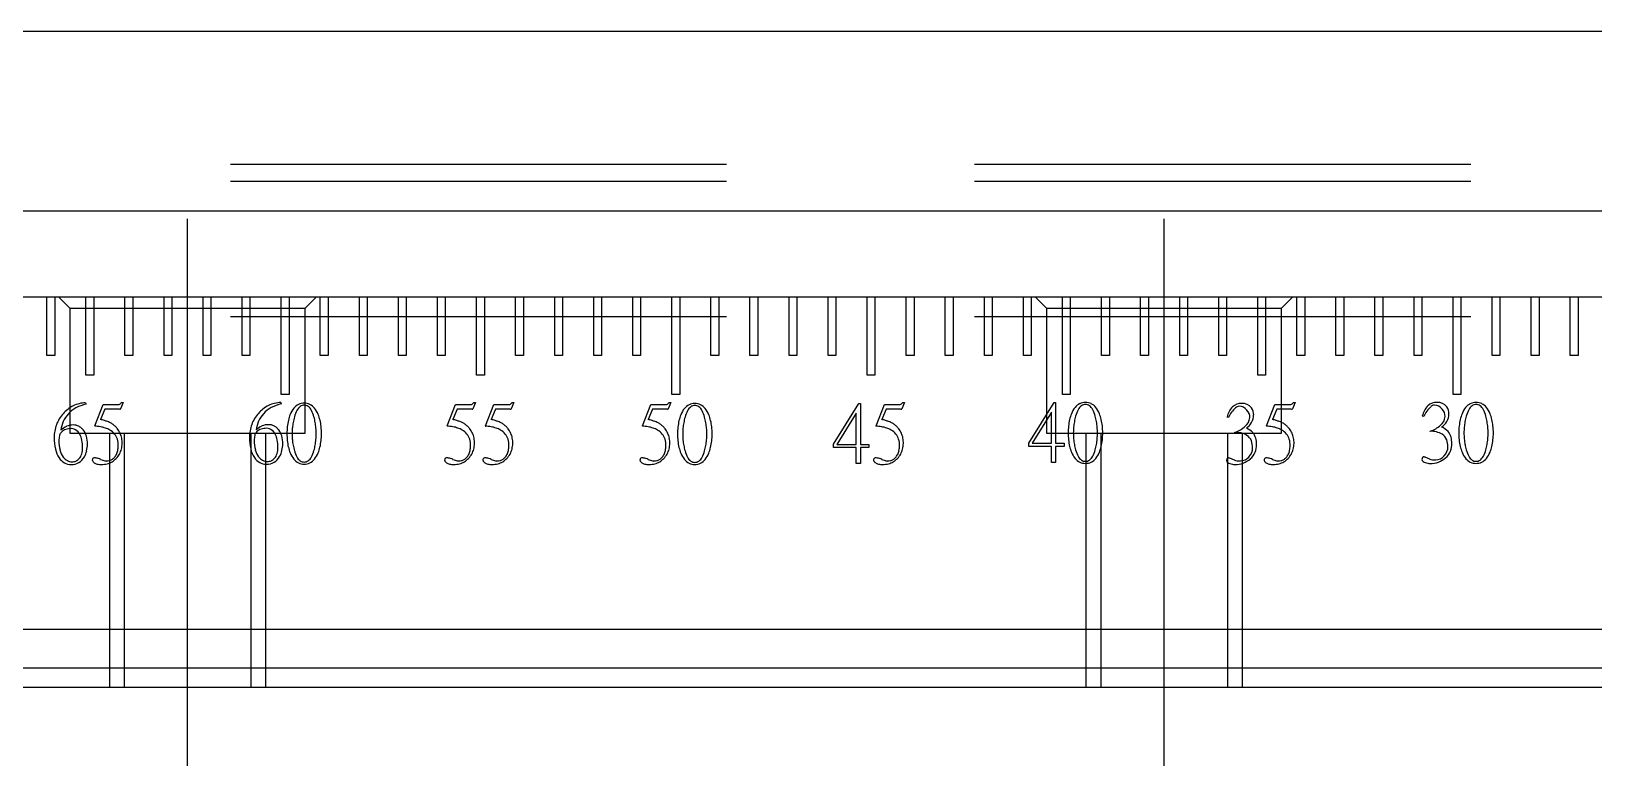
# Model space of a CAD drawing. Extents: x 1 to 398, y 0 to 247.
# Drawn here: x 157.97 to 197.97, y 83.87 to 102.67 of the extents above; entities that cross this region are included whole.
import ezdxf

# ---------------------------------------------------------------- set-up
doc = ezdxf.new("R2010")
doc.units = 0
doc.linetypes.add('CENTER', pattern=[50.8, 31.75, -6.35, 6.35, -6.35])
doc.linetypes.add('DASHED', pattern=[19.05, 12.7, -6.35])
doc.layers.get('0').update_dxf_attribs({"linetype": 'CONTINUOUS'})
doc.layers.add('CENTER', color=1, linetype='CENTER')

msp = doc.modelspace()

# ---------------------------------------------------------------- linework, layer by layer
at = {"color": 7, "linetype": 'CONTINUOUS'}
for p, q in [((131.345, 102.67), (199.465, 102.67)), ((124.465, 98.07), (199.465, 98.07)), ((125.465, 95.87), (207.135, 95.87)), ((158.365, 94.37), (158.365, 95.87)), ((158.565, 95.87), (158.565, 94.37)), ((159.365, 93.87), (159.365, 95.87)), ((159.565, 95.87), (159.565, 93.87)), ((160.365, 94.37), (160.365, 95.87)), ((160.565, 95.87), (160.565, 94.37)), ((161.365, 94.37), (161.365, 95.87)), ((161.565, 95.87), (161.565, 94.37)), ((162.365, 94.37), (162.365, 95.87)), ((162.565, 95.87), (162.565, 94.37)), ((163.365, 94.37), (163.365, 95.87)), ((163.565, 95.87), (163.565, 94.37)), ((164.365, 93.37), (164.365, 95.87)), ((164.565, 95.87), (164.565, 93.37)), ((165.365, 94.37), (165.365, 95.87)), ((165.565, 95.87), (165.565, 94.37)), ((166.365, 94.37), (166.365, 95.87)), ((166.565, 95.87), (166.565, 94.37)), ((167.365, 94.37), (167.365, 95.87)), ((167.565, 95.87), (167.565, 94.37)), ((168.365, 94.37), (168.365, 95.87)), ((168.565, 95.87), (168.565, 94.37)), ((169.365, 93.87), (169.365, 95.87)), ((169.565, 95.87), (169.565, 93.87)), ((170.365, 94.37), (170.365, 95.87)), ((170.565, 95.87), (170.565, 94.37)), ((171.365, 94.37), (171.365, 95.87)), ((171.565, 95.87), (171.565, 94.37)), ((172.365, 94.37), (172.365, 95.87)), ((172.565, 95.87), (172.565, 94.37)), ((173.365, 94.37), (173.365, 95.87)), ((173.565, 95.87), (173.565, 94.37)), ((174.365, 93.37), (174.365, 95.87)), ((174.565, 95.87), (174.565, 93.37)), ((175.365, 94.37), (175.365, 95.87)), ((175.565, 95.87), (175.565, 94.37)), ((176.365, 94.37), (176.365, 95.87)), ((176.565, 95.87), (176.565, 94.37)), ((177.365, 94.37), (177.365, 95.87)), ((177.565, 95.87), (177.565, 94.37)), ((178.365, 94.37), (178.365, 95.87)), ((178.565, 95.87), (178.565, 94.37)), ((179.365, 93.87), (179.365, 95.87)), ((179.565, 95.87), (179.565, 93.87)), ((180.365, 94.37), (180.365, 95.87)), ((180.565, 95.87), (180.565, 94.37)), ((181.365, 94.37), (181.365, 95.87)), ((181.565, 95.87), (181.565, 94.37)), ((182.365, 94.37), (182.365, 95.87)), ((182.565, 95.87), (182.565, 94.37)), ((183.365, 94.37), (183.365, 95.87)), ((183.565, 95.87), (183.565, 94.37)), ((184.365, 93.37), (184.365, 95.87)), ((184.565, 95.87), (184.565, 93.37)), ((185.365, 94.37), (185.365, 95.87)), ((185.565, 95.87), (185.565, 94.37)), ((186.365, 94.37), (186.365, 95.87)), ((186.565, 95.87), (186.565, 94.37)), ((187.365, 94.37), (187.365, 95.87)), ((187.565, 95.87), (187.565, 94.37)), ((188.365, 94.37), (188.365, 95.87)), ((188.565, 95.87), (188.565, 94.37)), ((189.365, 93.87), (189.365, 95.87)), ((189.565, 95.87), (189.565, 93.87)), ((190.365, 94.37), (190.365, 95.87)), ((190.565, 95.87), (190.565, 94.37)), ((191.365, 94.37), (191.365, 95.87)), ((191.565, 95.87), (191.565, 94.37)), ((192.365, 94.37), (192.365, 95.87)), ((192.565, 95.87), (192.565, 94.37)), ((193.365, 94.37), (193.365, 95.87)), ((193.565, 95.87), (193.565, 94.37)), ((194.365, 93.37), (194.365, 95.87)), ((194.565, 95.87), (194.565, 93.37)), ((195.365, 94.37), (195.365, 95.87)), ((195.565, 95.87), (195.565, 94.37)), ((196.365, 94.37), (196.365, 95.87)), ((196.565, 95.87), (196.565, 94.37)), ((197.365, 94.37), (197.365, 95.87)), ((197.565, 95.87), (197.565, 94.37)), ((158.565, 94.37), (158.365, 94.37)), ((160.565, 94.37), (160.365, 94.37)), ((161.565, 94.37), (161.365, 94.37)), ((162.565, 94.37), (162.365, 94.37)), ((163.565, 94.37), (163.365, 94.37)), ((165.565, 94.37), (165.365, 94.37)), ((166.565, 94.37), (166.365, 94.37)), ((167.565, 94.37), (167.365, 94.37)), ((168.565, 94.37), (168.365, 94.37)), ((170.565, 94.37), (170.365, 94.37)), ((171.565, 94.37), (171.365, 94.37)), ((172.565, 94.37), (172.365, 94.37)), ((173.565, 94.37), (173.365, 94.37)), ((175.565, 94.37), (175.365, 94.37)), ((176.565, 94.37), (176.365, 94.37)), ((177.565, 94.37), (177.365, 94.37)), ((178.565, 94.37), (178.365, 94.37)), ((180.565, 94.37), (180.365, 94.37)), ((181.565, 94.37), (181.365, 94.37)), ((182.565, 94.37), (182.365, 94.37)), ((183.565, 94.37), (183.365, 94.37)), ((185.565, 94.37), (185.365, 94.37)), ((186.565, 94.37), (186.365, 94.37)), ((187.565, 94.37), (187.365, 94.37)), ((188.565, 94.37), (188.365, 94.37)), ((190.565, 94.37), (190.365, 94.37)), ((191.565, 94.37), (191.365, 94.37)), ((192.565, 94.37), (192.365, 94.37)), ((193.565, 94.37), (193.365, 94.37)), ((195.565, 94.37), (195.365, 94.37)), ((196.565, 94.37), (196.365, 94.37)), ((197.565, 94.37), (197.365, 94.37)), ((159.565, 93.87), (159.365, 93.87)), ((169.565, 93.87), (169.365, 93.87)), ((179.565, 93.87), (179.365, 93.87)), ((189.565, 93.87), (189.365, 93.87)), ((164.565, 93.37), (164.365, 93.37)), ((174.565, 93.37), (174.365, 93.37)), ((184.565, 93.37), (184.365, 93.37)), ((194.565, 93.37), (194.365, 93.37)), ((159.355, 93.162), (159.367, 93.121)), ((159.591, 92.573), (159.805, 93.113)), ((159.85, 92.993), (159.74, 92.732)), ((159.805, 93.113), (160.178, 93.113)), ((160.221, 92.993), (159.85, 92.993)), ((160.321, 93.17), (160.254, 93.007)), ((160.276, 93.166), (160.321, 93.17)), ((164.355, 93.17), (164.367, 93.129)), ((168.611, 92.573), (168.825, 93.113)), ((168.87, 92.993), (168.76, 92.732)), ((168.825, 93.113), (169.198, 93.113)), ((169.241, 92.993), (168.87, 92.993)), ((169.341, 93.17), (169.273, 93.007)), ((169.296, 93.166), (169.341, 93.17)), ((169.591, 92.573), (169.805, 93.113)), ((169.85, 92.993), (169.74, 92.732)), ((169.805, 93.113), (170.178, 93.113)), ((170.221, 92.993), (169.85, 92.993)), ((170.321, 93.17), (170.254, 93.007)), ((170.276, 93.166), (170.321, 93.17)), ((173.611, 92.573), (173.825, 93.113)), ((173.87, 92.993), (173.76, 92.732)), ((173.825, 93.113), (174.198, 93.113)), ((174.241, 92.993), (173.87, 92.993)), ((174.341, 93.17), (174.273, 93.007)), ((174.296, 93.166), (174.341, 93.17)), ((178.503, 92.1), (179.149, 93.14)), ((179.082, 92.897), (178.589, 92.096)), ((179.082, 92.096), (179.082, 92.897)), ((179.149, 93.14), (179.19, 93.14)), ((179.19, 93.14), (179.19, 92.096)), ((179.591, 92.573), (179.805, 93.113)), ((179.85, 92.993), (179.74, 92.732)), ((179.805, 93.113), (180.178, 93.113)), ((180.221, 92.993), (179.85, 92.993)), ((180.321, 93.17), (180.254, 93.007)), ((180.276, 93.166), (180.321, 93.17)), ((183.503, 92.127), (184.149, 93.166)), ((184.082, 92.924), (183.589, 92.123)), ((184.082, 92.123), (184.082, 92.924)), ((184.149, 93.166), (184.19, 93.166)), ((184.19, 93.166), (184.19, 92.123)), ((189.591, 92.573), (189.805, 93.113)), ((189.85, 92.993), (189.74, 92.732)), ((189.805, 93.113), (190.178, 93.113)), ((190.221, 92.993), (189.85, 92.993)), ((190.321, 93.17), (190.254, 93.007)), ((190.276, 93.166), (190.321, 93.17)), ((193.613, 92.813), (193.576, 92.822)), ((188.613, 92.787), (188.576, 92.795)), ((188.78, 92.402), (188.78, 92.408)), ((193.78, 92.428), (193.78, 92.434)), ((178.503, 92.017), (178.503, 92.1)), ((179.084, 92.017), (178.503, 92.017)), ((178.589, 92.096), (179.082, 92.096)), ((179.082, 92.096), (179.082, 92.096)), ((179.084, 91.609), (179.084, 92.017)), ((179.19, 92.096), (179.406, 92.096)), ((179.406, 92.017), (179.19, 92.017)), ((179.19, 92.017), (179.19, 91.609)), ((179.406, 92.096), (179.406, 92.017)), ((183.503, 92.043), (183.503, 92.127)), ((184.084, 92.043), (183.503, 92.043)), ((183.589, 92.123), (184.082, 92.123)), ((184.082, 92.123), (184.082, 92.123)), ((184.084, 91.635), (184.084, 92.043)), ((184.19, 92.123), (184.406, 92.123)), ((184.406, 92.043), (184.19, 92.043)), ((184.19, 92.043), (184.19, 91.635)), ((184.406, 92.123), (184.406, 92.043)), ((179.19, 91.609), (179.084, 91.609)), ((184.19, 91.635), (184.084, 91.635)), ((188.623, 91.752), (188.638, 91.75)), ((188.638, 91.75), (188.756, 91.699)), ((193.623, 91.778), (193.638, 91.776)), ((193.638, 91.776), (193.756, 91.725)), ((125.465, 87.37), (323.465, 87.37)), ((324.465, 86.37), (124.465, 86.37)), ((323.965, 85.87), (124.965, 85.87))]:
    msp.add_line(p, q, dxfattribs=at)
at = {"color": 3, "linetype": 'DASHED'}
for p, q in [((124.965, 99.27), (323.965, 99.27)), ((124.965, 98.837), (323.965, 98.837)), ((158.965, 95.57), (158.665, 95.87)), ((165.265, 95.87), (164.965, 95.57)), ((183.965, 95.57), (183.665, 95.87)), ((190.265, 95.87), (189.965, 95.57)), ((124.965, 95.37), (323.965, 95.37)), ((164.965, 95.57), (158.965, 95.57)), ((158.965, 92.37), (158.965, 95.57)), ((164.965, 95.57), (164.965, 92.37)), ((189.965, 95.57), (183.965, 95.57)), ((183.965, 92.37), (183.965, 95.57)), ((189.965, 95.57), (189.965, 92.37)), ((164.965, 92.37), (158.965, 92.37)), ((159.965, 92.37), (159.965, 85.87)), ((160.344, 92.37), (160.344, 85.87)), ((163.586, 92.37), (163.586, 85.87)), ((163.965, 92.37), (163.965, 85.87)), ((189.965, 92.37), (183.965, 92.37)), ((184.965, 92.37), (184.965, 85.87)), ((185.344, 92.37), (185.344, 85.87)), ((188.586, 92.37), (188.586, 85.87)), ((188.965, 92.37), (188.965, 85.87))]:
    msp.add_line(p, q, dxfattribs=at)
at = {"color": 7, "linetype": 'CONTINUOUS'}
for centre, radius, start, end in [((159.475, 92.268), 0.927, 138.5995, 159.2011), ((159.447, 92.3), 0.884, 128.4426, 138.9644), ((159.449, 92.382), 0.728, 137.6568, 155.673), ((159.381, 92.382), 0.779, 116.1288, 128.3733), ((159.459, 92.388), 0.732, 118.4697, 138.5641), ((159.396, 92.338), 0.825, 92.8227, 115.6828), ((159.527, 92.25), 0.886, 100.4162, 118.0828), ((160.178, 93.216), 0.103, 269.9573, 289.456), ((160.171, 93.235), 0.123, 289.8018, 307.0841), ((160.222, 93.066), 0.0733, 269.1351, 281.9708), ((160.232, 93.022), 0.0281, 281.4538, 305.805), ((160.133, 93.285), 0.187, 307.1607, 320.255), ((160.239, 93.011), 0.0151, 307.0574, 344.0647), ((164.475, 92.276), 0.927, 138.5995, 159.2011), ((164.447, 92.308), 0.884, 128.4426, 138.9644), ((164.449, 92.39), 0.728, 137.6568, 155.673), ((164.381, 92.39), 0.779, 116.1288, 128.3733), ((164.459, 92.397), 0.732, 118.4697, 138.5641), ((164.396, 92.346), 0.825, 92.8227, 115.6828), ((164.527, 92.258), 0.886, 100.4162, 118.0828), ((165.642, 92.455), 1.125, 158.7761, 166.7628), ((165.19, 92.626), 0.642, 141.8067, 158.4258), ((164.966, 92.798), 0.359, 116.5466, 141.2478), ((165.475, 92.594), 0.8, 152.3497, 165.2539), ((165.04, 92.822), 0.308, 128.0346, 152.5067), ((164.948, 92.82), 0.332, 89.2937, 115.4267), ((164.952, 92.928), 0.171, 89.8353, 126.5002), ((164.956, 92.818), 0.334, 64.6264, 90.6532), ((164.953, 92.926), 0.173, 53.6842, 90.279), ((164.868, 92.825), 0.305, 27.3429, 52.1158), ((164.94, 92.8), 0.356, 38.658, 63.5476), ((164.453, 92.606), 0.774, 14.2709, 27.586), ((164.727, 92.634), 0.627, 21.378, 38.3895), ((164.313, 92.468), 1.073, 13.2882, 21.5696), ((169.198, 93.216), 0.103, 269.9573, 289.456), ((169.191, 93.235), 0.123, 289.8018, 307.0841), ((169.242, 93.066), 0.0733, 269.1351, 281.9708), ((169.252, 93.022), 0.0281, 281.4538, 305.805), ((169.152, 93.285), 0.187, 307.1607, 320.255), ((169.259, 93.011), 0.0151, 307.0574, 344.0647), ((170.178, 93.216), 0.103, 269.9573, 289.456), ((170.171, 93.235), 0.123, 289.8018, 307.0841), ((170.222, 93.066), 0.0733, 269.1351, 281.9708), ((170.232, 93.022), 0.0281, 281.4538, 305.805), ((170.133, 93.285), 0.187, 307.1607, 320.255), ((170.239, 93.011), 0.0151, 307.0574, 344.0647), ((174.198, 93.216), 0.103, 269.9573, 289.456), ((174.191, 93.235), 0.123, 289.8018, 307.0841), ((174.242, 93.066), 0.0733, 269.1351, 281.9708), ((174.252, 93.022), 0.0281, 281.4538, 305.805), ((174.152, 93.285), 0.187, 307.1607, 320.255), ((174.259, 93.011), 0.0151, 307.0574, 344.0647), ((175.642, 92.447), 1.125, 158.7761, 166.7628), ((175.19, 92.618), 0.642, 141.8067, 158.4258), ((174.966, 92.79), 0.359, 116.5466, 141.2478), ((175.475, 92.585), 0.8, 152.3497, 165.2539), ((175.04, 92.814), 0.308, 128.0346, 152.5067), ((174.948, 92.811), 0.332, 89.2937, 115.4267), ((174.952, 92.92), 0.171, 89.8353, 126.5002), ((174.956, 92.81), 0.334, 64.6264, 90.6532), ((174.953, 92.918), 0.173, 53.6842, 90.279), ((174.868, 92.817), 0.305, 27.3429, 52.1158), ((174.94, 92.792), 0.356, 38.658, 63.5476), ((174.453, 92.598), 0.774, 14.2709, 27.586), ((174.727, 92.626), 0.627, 21.378, 38.3895), ((174.313, 92.46), 1.073, 13.2882, 21.5696), ((180.178, 93.216), 0.103, 269.9573, 289.456), ((180.171, 93.235), 0.123, 289.8018, 307.0841), ((180.222, 93.066), 0.0733, 269.1351, 281.9708), ((180.232, 93.022), 0.0281, 281.4538, 305.805), ((180.133, 93.285), 0.187, 307.1607, 320.255), ((180.239, 93.011), 0.0151, 307.0574, 344.0647), ((185.642, 92.473), 1.125, 158.7761, 166.7628), ((185.19, 92.645), 0.642, 141.8067, 158.4258), ((186.15, 92.4), 1.507, 163.9788, 169.4048), ((184.966, 92.817), 0.359, 116.5466, 141.2478), ((185.475, 92.612), 0.8, 152.3497, 165.2539), ((185.04, 92.841), 0.308, 128.0346, 152.5067), ((184.948, 92.838), 0.332, 89.2937, 115.4267), ((184.952, 92.946), 0.171, 89.8353, 126.5002), ((184.956, 92.837), 0.334, 64.6264, 90.6532), ((184.953, 92.945), 0.173, 53.6842, 90.279), ((184.868, 92.843), 0.305, 27.3429, 52.1158), ((184.94, 92.819), 0.356, 38.658, 63.5476), ((184.453, 92.625), 0.774, 14.2709, 27.586), ((183.749, 92.409), 1.51, 10.2609, 15.6321), ((184.727, 92.652), 0.627, 21.378, 38.3895), ((184.313, 92.486), 1.073, 13.2882, 21.5696), ((189.103, 92.679), 0.539, 135.5459, 167.5466), ((189.352, 92.44), 0.816, 133.1853, 154.8445), ((188.945, 92.804), 0.339, 88.2687, 132.0328), ((188.897, 92.911), 0.161, 92.9664, 129.7497), ((188.884, 92.822), 0.25, 36.8846, 89.0343), ((188.975, 92.862), 0.282, 36.3587, 93.971), ((188.847, 92.86), 0.412, 303.0246, 358.3926), ((188.911, 92.794), 0.249, 357.0655, 45.9054), ((188.95, 92.851), 0.309, 359.5532, 35.3746), ((190.178, 93.216), 0.103, 269.9573, 289.456), ((190.171, 93.235), 0.123, 289.8018, 307.0841), ((190.222, 93.066), 0.0733, 269.1351, 281.9708), ((190.232, 93.022), 0.0281, 281.4538, 305.805), ((190.133, 93.285), 0.187, 307.1607, 320.255), ((190.239, 93.011), 0.0151, 307.0574, 344.0647), ((194.103, 92.705), 0.539, 135.5459, 167.5466), ((194.352, 92.466), 0.816, 133.1853, 154.8445), ((193.945, 92.831), 0.339, 88.2687, 132.0328), ((193.897, 92.938), 0.161, 92.9664, 129.7497), ((193.884, 92.849), 0.25, 36.8846, 89.0343), ((193.975, 92.889), 0.282, 36.3587, 93.971), ((193.849, 92.83), 0.311, 308.1356, 355.8286), ((193.847, 92.886), 0.412, 303.0246, 358.3926), ((193.911, 92.82), 0.249, 357.0655, 45.9054), ((193.95, 92.877), 0.309, 359.5532, 35.3746), ((195.642, 92.473), 1.125, 158.7761, 166.7628), ((195.19, 92.645), 0.642, 141.8067, 158.4258), ((196.15, 92.4), 1.507, 163.9788, 169.4048), ((194.966, 92.817), 0.359, 116.5466, 141.2478), ((195.475, 92.612), 0.8, 152.3497, 165.2539), ((195.04, 92.841), 0.308, 128.0346, 152.5067), ((194.948, 92.838), 0.332, 89.2937, 115.4267), ((194.952, 92.946), 0.171, 89.8353, 126.5002), ((194.956, 92.837), 0.334, 64.6264, 90.6532), ((194.953, 92.945), 0.173, 53.6842, 90.279), ((194.868, 92.843), 0.305, 27.3429, 52.1158), ((194.94, 92.819), 0.356, 38.658, 63.5476), ((194.453, 92.625), 0.774, 14.2709, 27.586), ((193.749, 92.409), 1.51, 10.2609, 15.6321), ((194.727, 92.652), 0.627, 21.378, 38.3895), ((194.313, 92.486), 1.073, 13.2882, 21.5696), ((159.473, 92.278), 0.921, 159.7264, 180.3907), ((159.499, 92.364), 0.782, 155.9771, 173.162), ((159.048, 92.143), 0.451, 113.372, 136.0183), ((158.929, 92.219), 0.27, 114.0474, 139.6924), ((158.977, 92.101), 0.398, 93.7546, 113.4868), ((159.037, 92.155), 0.437, 89.4576, 112.6402), ((158.977, 92.237), 0.262, 61.7204, 95.5848), ((159.045, 92.28), 0.312, 63.1283, 90.7057), ((158.958, 92.226), 0.281, 26.8137, 59.2365), ((159.042, 92.28), 0.313, 48.2431, 62.5717), ((158.99, 92.223), 0.39, 36.894, 48.2019), ((158.945, 92.183), 0.45, 15.515, 37.4627), ((159.599, 92.564), 0.0092, 167.2044, 192.7956), ((159.637, 92.557), 0.0479, 160.8609, 169.2763), ((159.591, 92.563), 0.00178, 193.6323, 272.6279), ((159.568, 91.54), 1.021, 80.4715, 88.6731), ((159.608, 91.781), 0.776, 70.6148, 80.4628), ((159.231, 90.595), 2.197, 73.9631, 76.5892), ((159.517, 91.588), 1.163, 70.0124, 74.0248), ((159.655, 91.917), 0.633, 59.2808, 70.5721), ((159.735, 92.183), 0.53, 63.3872, 70.1611), ((159.742, 92.171), 0.538, 55.5472, 64.6615), ((159.748, 92.066), 0.458, 39.8178, 59.7095), ((159.731, 92.154), 0.558, 46.6126, 55.5054), ((159.687, 92.109), 0.62, 38.2978, 46.5808), ((159.746, 92.16), 0.543, 24.2446, 37.8899), ((164.473, 92.286), 0.921, 159.7264, 180.3907), ((163.868, 92.287), 0.185, 141.4789, 168.6899), ((164.499, 92.372), 0.782, 155.9771, 173.162), ((164.048, 92.152), 0.451, 113.372, 136.0183), ((163.929, 92.227), 0.27, 114.0474, 139.6924), ((163.977, 92.109), 0.398, 93.7546, 113.4868), ((164.037, 92.163), 0.437, 89.4576, 112.6402), ((163.977, 92.245), 0.262, 61.7204, 95.5848), ((164.045, 92.288), 0.312, 63.1283, 90.7057), ((163.958, 92.234), 0.281, 26.8137, 59.2365), ((164.042, 92.288), 0.313, 48.2431, 62.5717), ((163.99, 92.231), 0.39, 36.894, 48.2019), ((163.945, 92.191), 0.45, 15.515, 37.4627), ((166.156, 92.374), 1.646, 173.9099, 180.1105), ((165.85, 92.407), 1.338, 166.7882, 173.9019), ((166.235, 92.372), 1.593, 174.795, 180.0242), ((166.172, 92.377), 1.529, 169.4141, 174.7865), ((166.15, 92.381), 1.507, 163.9788, 169.4048), ((163.749, 92.39), 1.51, 10.2609, 15.6321), ((163.693, 92.381), 1.566, 5.0093, 10.2518), ((163.595, 92.372), 1.665, 359.9697, 5.0017), ((164.073, 92.412), 1.32, 6.0471, 13.2628), ((163.721, 92.375), 1.674, 359.8807, 6.0387), ((168.656, 92.557), 0.0479, 160.8609, 169.2763), ((168.618, 92.564), 0.0092, 167.2044, 192.7956), ((168.611, 92.563), 0.00178, 193.6323, 272.6279), ((168.587, 91.54), 1.021, 80.4715, 88.6731), ((168.628, 91.781), 0.776, 70.6148, 80.4628), ((168.25, 90.595), 2.197, 73.9631, 76.5892), ((168.537, 91.588), 1.163, 70.0124, 74.0248), ((168.675, 91.917), 0.633, 59.2808, 70.5721), ((168.755, 92.183), 0.53, 63.3872, 70.1611), ((168.762, 92.171), 0.538, 55.5472, 64.6615), ((168.767, 92.066), 0.458, 39.8178, 59.7095), ((168.75, 92.154), 0.558, 46.6126, 55.5054), ((168.707, 92.109), 0.62, 38.2978, 46.5808), ((168.765, 92.16), 0.543, 24.2446, 37.8899), ((169.599, 92.564), 0.0092, 167.2044, 192.7956), ((169.637, 92.557), 0.0479, 160.8609, 169.2763), ((169.591, 92.563), 0.00178, 193.6323, 272.6279), ((169.568, 91.54), 1.021, 80.4715, 88.6731), ((169.608, 91.781), 0.776, 70.6148, 80.4628), ((169.231, 90.595), 2.197, 73.9631, 76.5892), ((169.517, 91.588), 1.163, 70.0124, 74.0248), ((169.655, 91.917), 0.633, 59.2808, 70.5721), ((169.735, 92.183), 0.53, 63.3872, 70.1611), ((169.742, 92.171), 0.538, 55.5472, 64.6615), ((169.748, 92.066), 0.458, 39.8178, 59.7095), ((169.731, 92.154), 0.558, 46.6126, 55.5054), ((169.687, 92.109), 0.62, 38.2978, 46.5808), ((169.746, 92.16), 0.543, 24.2446, 37.8899), ((173.656, 92.557), 0.0479, 160.8609, 169.2763), ((173.618, 92.564), 0.0092, 167.2044, 192.7956), ((173.611, 92.563), 0.00178, 193.6323, 272.6279), ((173.587, 91.54), 1.021, 80.4715, 88.6731), ((173.628, 91.781), 0.776, 70.6148, 80.4628), ((173.25, 90.595), 2.197, 73.9631, 76.5892), ((173.537, 91.588), 1.163, 70.0124, 74.0248), ((173.675, 91.917), 0.633, 59.2808, 70.5721), ((173.755, 92.183), 0.53, 63.3872, 70.1611), ((173.762, 92.171), 0.538, 55.5472, 64.6615), ((173.767, 92.066), 0.458, 39.8178, 59.7095), ((173.75, 92.154), 0.558, 46.6126, 55.5054), ((173.707, 92.109), 0.62, 38.2978, 46.5808), ((173.765, 92.16), 0.543, 24.2446, 37.8899), ((176.156, 92.366), 1.646, 173.9099, 180.1105), ((175.85, 92.399), 1.338, 166.7882, 173.9019), ((176.235, 92.364), 1.593, 174.795, 180.0242), ((176.172, 92.369), 1.529, 169.4141, 174.7865), ((176.15, 92.373), 1.507, 163.9788, 169.4048), ((173.749, 92.382), 1.51, 10.2609, 15.6321), ((173.693, 92.372), 1.566, 5.0093, 10.2518), ((173.595, 92.364), 1.665, 359.9697, 5.0017), ((174.073, 92.404), 1.32, 6.0471, 13.2628), ((173.721, 92.367), 1.674, 359.8807, 6.0387), ((179.599, 92.564), 0.0092, 167.2044, 192.7956), ((179.637, 92.557), 0.0479, 160.8609, 169.2763), ((179.591, 92.563), 0.00178, 193.6323, 272.6279), ((179.568, 91.54), 1.021, 80.4715, 88.6731), ((179.608, 91.781), 0.776, 70.6148, 80.4628), ((179.231, 90.595), 2.197, 73.9631, 76.5892), ((179.517, 91.588), 1.163, 70.0124, 74.0248), ((179.655, 91.917), 0.633, 59.2808, 70.5721), ((179.735, 92.183), 0.53, 63.3872, 70.1611), ((179.742, 92.171), 0.538, 55.5472, 64.6615), ((179.748, 92.066), 0.458, 39.8178, 59.7095), ((179.731, 92.154), 0.558, 46.6126, 55.5054), ((179.687, 92.109), 0.62, 38.2978, 46.5808), ((179.746, 92.16), 0.543, 24.2446, 37.8899), ((186.156, 92.393), 1.646, 173.9099, 180.1105), ((185.85, 92.425), 1.338, 166.7882, 173.9019), ((186.235, 92.39), 1.593, 174.795, 180.0242), ((186.172, 92.396), 1.529, 169.4141, 174.7865), ((183.693, 92.399), 1.566, 5.0093, 10.2518), ((183.595, 92.39), 1.665, 359.9697, 5.0017), ((184.073, 92.43), 1.32, 6.0471, 13.2628), ((183.721, 92.393), 1.674, 359.8807, 6.0387), ((188.547, 93.112), 0.742, 288.3154, 311.7511), ((188.81, 91.863), 0.54, 59.1779, 93.1094), ((188.849, 92.803), 0.311, 308.1356, 355.8286), ((188.754, 91.895), 0.696, 46.0037, 62.7873), ((189.599, 92.564), 0.0092, 167.2044, 192.7956), ((189.637, 92.557), 0.0479, 160.8609, 169.2763), ((189.591, 92.563), 0.00178, 193.6323, 272.6279), ((189.568, 91.54), 1.021, 80.4715, 88.6731), ((189.608, 91.781), 0.776, 70.6148, 80.4628), ((189.231, 90.595), 2.197, 73.9631, 76.5892), ((189.517, 91.588), 1.163, 70.0124, 74.0248), ((189.655, 91.917), 0.633, 59.2808, 70.5721), ((189.735, 92.183), 0.53, 63.3872, 70.1611), ((189.742, 92.171), 0.538, 55.5472, 64.6615), ((189.748, 92.066), 0.458, 39.8178, 59.7095), ((189.731, 92.154), 0.558, 46.6126, 55.5054), ((189.687, 92.109), 0.62, 38.2978, 46.5808), ((189.746, 92.16), 0.543, 24.2446, 37.8899), ((193.547, 93.139), 0.742, 288.3154, 311.7511), ((193.81, 91.89), 0.54, 59.1779, 93.1094), ((193.754, 91.922), 0.696, 46.0037, 62.7873), ((193.891, 92.15), 0.44, 356.7157, 38.2603), ((196.156, 92.393), 1.646, 173.9099, 180.1105), ((195.85, 92.425), 1.338, 166.7882, 173.9019), ((196.235, 92.39), 1.593, 174.795, 180.0242), ((196.172, 92.396), 1.529, 169.4141, 174.7865), ((193.693, 92.399), 1.566, 5.0093, 10.2518), ((193.595, 92.39), 1.665, 359.9697, 5.0017), ((194.073, 92.43), 1.32, 6.0471, 13.2628), ((193.721, 92.393), 1.674, 359.8807, 6.0387), ((159.841, 92.256), 1.289, 179.3073, 192.731), ((159.237, 92.198), 0.563, 167.9944, 180.9946), ((159.616, 92.176), 0.942, 179.2609, 193.903), ((158.868, 92.278), 0.185, 141.4789, 168.6899), ((158.746, 92.1), 0.527, 11.2978, 28.6997), ((158.696, 92.012), 0.584, 344.0693, 0.2725), ((158.401, 92.031), 0.879, 358.9138, 11.2796), ((158.677, 92.112), 0.727, 359.3489, 15.2257), ((158.673, 92.1), 0.73, 346.6018, 0.311), ((159.793, 92.109), 0.395, 17.3246, 39.2769), ((159.679, 92.077), 0.514, 358.4839, 16.8828), ((159.541, 92.072), 0.651, 348.3503, 359.2247), ((159.721, 92.15), 0.57, 10.8892, 24.1023), ((159.653, 92.133), 0.639, 345.7632, 358.7145), ((159.598, 92.128), 0.694, 359.2215, 10.7983), ((164.841, 92.264), 1.289, 179.3073, 192.731), ((164.237, 92.206), 0.563, 167.9944, 180.9946), ((164.616, 92.184), 0.942, 179.2609, 193.903), ((163.746, 92.108), 0.527, 11.2978, 28.6997), ((163.696, 92.02), 0.584, 344.0693, 0.2725), ((163.401, 92.039), 0.879, 358.9138, 11.2796), ((163.677, 92.121), 0.727, 359.3489, 15.2257), ((163.673, 92.108), 0.73, 346.6018, 0.311), ((166.188, 92.368), 1.678, 179.881, 186.0309), ((165.845, 92.332), 1.334, 186.0315, 193.2001), ((165.611, 92.277), 1.093, 193.2098, 201.3991), ((166.38, 92.37), 1.738, 179.9442, 184.9832), ((166.182, 92.352), 1.539, 184.9857, 190.449), ((166.041, 92.326), 1.395, 190.4551, 196.2875), ((163.853, 92.322), 1.404, 344.0998, 349.8418), ((163.695, 92.35), 1.564, 349.8375, 355.1847), ((163.469, 92.369), 1.791, 355.1774, 0.0578), ((164.318, 92.27), 1.067, 338.4257, 346.7665), ((164.07, 92.329), 1.322, 346.768, 354.0003), ((163.705, 92.367), 1.69, 353.9893, 0.1283), ((168.813, 92.109), 0.395, 17.3246, 39.2769), ((168.699, 92.077), 0.514, 358.4839, 16.8828), ((168.561, 92.072), 0.651, 348.3503, 359.2247), ((168.741, 92.15), 0.57, 10.8892, 24.1023), ((168.673, 92.133), 0.639, 345.7632, 358.7145), ((168.618, 92.128), 0.694, 359.2215, 10.7983), ((169.793, 92.109), 0.395, 17.3246, 39.2769), ((169.679, 92.077), 0.514, 358.4839, 16.8828), ((169.541, 92.072), 0.651, 348.3503, 359.2247), ((169.721, 92.15), 0.57, 10.8892, 24.1023), ((169.653, 92.133), 0.639, 345.7632, 358.7145), ((169.598, 92.128), 0.694, 359.2215, 10.7983), ((173.813, 92.109), 0.395, 17.3246, 39.2769), ((173.699, 92.077), 0.514, 358.4839, 16.8828), ((173.561, 92.072), 0.651, 348.3503, 359.2247), ((173.741, 92.15), 0.57, 10.8892, 24.1023), ((173.673, 92.133), 0.639, 345.7632, 358.7145), ((173.618, 92.128), 0.694, 359.2215, 10.7983), ((176.188, 92.36), 1.678, 179.881, 186.0309), ((175.845, 92.323), 1.334, 186.0315, 193.2001), ((175.611, 92.269), 1.093, 193.2098, 201.3991), ((176.38, 92.361), 1.738, 179.9442, 184.9832), ((176.182, 92.344), 1.539, 184.9857, 190.449), ((176.041, 92.318), 1.395, 190.4551, 196.2875), ((173.853, 92.314), 1.404, 344.0998, 349.8418), ((173.695, 92.342), 1.564, 349.8375, 355.1847), ((173.469, 92.361), 1.791, 355.1774, 0.0578), ((174.318, 92.262), 1.067, 338.4257, 346.7665), ((174.07, 92.321), 1.322, 346.768, 354.0003), ((173.705, 92.359), 1.69, 353.9893, 0.1283), ((179.793, 92.109), 0.395, 17.3246, 39.2769), ((179.679, 92.077), 0.514, 358.4839, 16.8828), ((179.541, 92.072), 0.651, 348.3503, 359.2247), ((179.721, 92.15), 0.57, 10.8892, 24.1023), ((179.653, 92.133), 0.639, 345.7632, 358.7145), ((179.598, 92.128), 0.694, 359.2215, 10.7983), ((186.188, 92.386), 1.678, 179.881, 186.0309), ((185.845, 92.35), 1.334, 186.0315, 193.2001), ((185.611, 92.295), 1.093, 193.2098, 201.3991), ((186.38, 92.388), 1.738, 179.9442, 184.9832), ((186.182, 92.371), 1.539, 184.9857, 190.449), ((186.041, 92.345), 1.395, 190.4551, 196.2875), ((183.853, 92.34), 1.404, 344.0998, 349.8418), ((183.695, 92.368), 1.564, 349.8375, 355.1847), ((183.469, 92.388), 1.791, 355.1774, 0.0578), ((184.318, 92.289), 1.067, 338.4257, 346.7665), ((184.07, 92.347), 1.322, 346.768, 354.0003), ((183.705, 92.386), 1.69, 353.9893, 0.1283), ((188.942, 92.087), 0.279, 21.071, 58.9729), ((188.91, 92.003), 0.321, 315.5755, 0.9966), ((188.857, 92.078), 0.474, 311.8868, 2.4739), ((188.703, 92.017), 0.528, 359.0339, 18.8086), ((188.891, 92.123), 0.44, 356.7157, 38.2603), ((189.793, 92.109), 0.395, 17.3246, 39.2769), ((189.679, 92.077), 0.514, 358.4839, 16.8828), ((189.541, 92.072), 0.651, 348.3503, 359.2247), ((189.721, 92.15), 0.57, 10.8892, 24.1023), ((189.653, 92.133), 0.639, 345.7632, 358.7145), ((189.598, 92.128), 0.694, 359.2215, 10.7983), ((193.942, 92.114), 0.279, 21.071, 58.9729), ((193.91, 92.029), 0.321, 315.5755, 0.9966), ((193.857, 92.104), 0.474, 311.8868, 2.4739), ((193.703, 92.044), 0.528, 359.0339, 18.8086), ((196.188, 92.386), 1.678, 179.881, 186.0309), ((195.845, 92.35), 1.334, 186.0315, 193.2001), ((195.611, 92.295), 1.093, 193.2098, 201.3991), ((196.38, 92.388), 1.738, 179.9442, 184.9832), ((196.182, 92.371), 1.539, 184.9857, 190.449), ((196.041, 92.345), 1.395, 190.4551, 196.2875), ((193.853, 92.34), 1.404, 344.0998, 349.8418), ((193.695, 92.368), 1.564, 349.8375, 355.1847), ((193.469, 92.388), 1.791, 355.1774, 0.0578), ((194.318, 92.289), 1.067, 338.4257, 346.7665), ((194.07, 92.347), 1.322, 346.768, 354.0003), ((193.705, 92.386), 1.69, 353.9893, 0.1283), ((159.231, 92.117), 0.664, 192.6222, 213.5845), ((159.013, 91.976), 0.404, 214.0316, 240.4424), ((159.196, 92.072), 0.51, 193.8972, 216.0284), ((159.049, 91.967), 0.328, 216.3932, 240.7594), ((158.98, 91.932), 0.35, 241.6905, 270.7219), ((159.01, 91.909), 0.259, 241.8954, 270.4746), ((158.993, 91.975), 0.393, 268.6592, 298.9301), ((159.015, 91.887), 0.238, 269.2969, 294.2165), ((159.012, 91.885), 0.236, 295.2169, 320.2331), ((158.986, 91.962), 0.385, 300.7929, 331.4378), ((158.951, 91.939), 0.318, 319.709, 344.0436), ((158.793, 92.074), 0.608, 330.9451, 346.4433), ((159.601, 91.697), 0.0728, 156.281, 181.8872), ((159.603, 91.694), 0.0745, 179.7689, 184.4732), ((159.564, 91.691), 0.0361, 184.316, 191.9442), ((159.544, 91.687), 0.015, 191.5786, 205.2913), ((159.639, 91.723), 0.117, 201.5057, 219.093), ((159.571, 91.709), 0.0408, 117.1293, 154.954), ((159.648, 91.732), 0.13, 219.3474, 234.6593), ((159.581, 91.686), 0.066, 88.0277, 115.4071), ((159.695, 91.807), 0.218, 236.1652, 258.5243), ((159.582, 91.494), 0.257, 79.2315, 89.6241), ((159.555, 91.354), 0.4, 71.5675, 79.3119), ((159.487, 91.146), 0.62, 65.85, 71.6275), ((160.026, 92.347), 0.698, 245.8334, 250.8777), ((159.927, 92.06), 0.394, 250.7805, 258.1713), ((159.889, 91.878), 0.208, 257.9993, 269.3203), ((159.883, 91.966), 0.295, 270.7211, 285.4421), ((159.792, 92.062), 0.477, 284.1459, 300.5209), ((159.889, 91.94), 0.269, 285.6366, 301.3182), ((159.871, 91.969), 0.303, 301.5113, 315.9675), ((159.782, 92.075), 0.493, 300.7739, 316.7817), ((159.846, 91.985), 0.332, 316.8732, 333.9198), ((159.737, 92.118), 0.556, 316.7918, 331.0148), ((159.756, 92.028), 0.433, 334.0754, 348.3685), ((159.746, 92.11), 0.544, 331.19, 345.6305), ((164.231, 92.125), 0.664, 192.6222, 213.5845), ((164.013, 91.984), 0.404, 214.0316, 240.4424), ((164.196, 92.08), 0.51, 193.8972, 216.0284), ((164.049, 91.975), 0.328, 216.3932, 240.7594), ((163.98, 91.94), 0.35, 241.6905, 270.7219), ((164.01, 91.917), 0.259, 241.8954, 270.4746), ((163.993, 91.983), 0.393, 268.6592, 298.9301), ((164.015, 91.895), 0.238, 269.2969, 294.2165), ((164.012, 91.893), 0.236, 295.2169, 320.2331), ((163.986, 91.97), 0.385, 300.7929, 331.4378), ((163.951, 91.947), 0.318, 319.709, 344.0436), ((163.793, 92.082), 0.608, 330.9451, 346.4433), ((165.168, 92.104), 0.617, 201.4624, 218.6555), ((164.963, 91.942), 0.356, 218.8739, 243.7271), ((165.392, 92.115), 0.713, 194.5816, 208.6061), ((165.024, 91.911), 0.293, 208.0577, 233.3426), ((164.948, 91.926), 0.336, 244.7936, 270.6548), ((164.951, 91.82), 0.177, 234.7577, 270.348), ((164.953, 91.822), 0.178, 269.5975, 305.2384), ((164.956, 91.925), 0.334, 269.2919, 295.2597), ((164.882, 91.909), 0.291, 306.7157, 332.2786), ((164.941, 91.942), 0.356, 296.2729, 321.1261), ((164.503, 92.115), 0.722, 331.8651, 345.7722), ((164.738, 92.103), 0.615, 321.322, 338.56), ((168.621, 91.697), 0.0728, 156.281, 181.8872), ((168.622, 91.694), 0.0745, 179.7689, 184.4732), ((168.584, 91.691), 0.0361, 184.316, 191.9442), ((168.563, 91.687), 0.015, 191.5786, 205.2913), ((168.658, 91.723), 0.117, 201.5057, 219.093), ((168.591, 91.709), 0.0408, 117.1293, 154.954), ((168.668, 91.732), 0.13, 219.3474, 234.6593), ((168.601, 91.686), 0.066, 88.0277, 115.4071), ((168.715, 91.807), 0.218, 236.1652, 258.5243), ((168.601, 91.494), 0.257, 79.2315, 89.6241), ((168.575, 91.354), 0.4, 71.5675, 79.3119), ((168.506, 91.146), 0.62, 65.85, 71.6275), ((169.045, 92.347), 0.698, 245.8334, 250.8777), ((168.947, 92.06), 0.394, 250.7805, 258.1713), ((168.909, 91.878), 0.208, 257.9993, 269.3203), ((168.903, 91.966), 0.295, 270.7211, 285.4421), ((168.812, 92.062), 0.477, 284.1459, 300.5209), ((168.909, 91.94), 0.269, 285.6366, 301.3182), ((168.89, 91.969), 0.303, 301.5113, 315.9675), ((168.802, 92.075), 0.493, 300.7739, 316.7817), ((168.866, 91.985), 0.332, 316.8732, 333.9198), ((168.756, 92.118), 0.556, 316.7918, 331.0148), ((168.775, 92.028), 0.433, 334.0754, 348.3685), ((168.766, 92.11), 0.544, 331.19, 345.6305), ((169.601, 91.697), 0.0728, 156.281, 181.8872), ((169.603, 91.694), 0.0745, 179.7689, 184.4732), ((169.564, 91.691), 0.0361, 184.316, 191.9442), ((169.544, 91.687), 0.015, 191.5786, 205.2913), ((169.639, 91.723), 0.117, 201.5057, 219.093), ((169.571, 91.709), 0.0408, 117.1293, 154.954), ((169.648, 91.732), 0.13, 219.3474, 234.6593), ((169.581, 91.686), 0.066, 88.0277, 115.4071), ((169.695, 91.807), 0.218, 236.1652, 258.5243), ((169.582, 91.494), 0.257, 79.2315, 89.6241), ((169.555, 91.354), 0.4, 71.5675, 79.3119), ((169.487, 91.146), 0.62, 65.85, 71.6275), ((170.026, 92.347), 0.698, 245.8334, 250.8777), ((169.927, 92.06), 0.394, 250.7805, 258.1713), ((169.889, 91.878), 0.208, 257.9993, 269.3203), ((169.883, 91.966), 0.295, 270.7211, 285.4421), ((169.792, 92.062), 0.477, 284.1459, 300.5209), ((169.889, 91.94), 0.269, 285.6366, 301.3182), ((169.871, 91.969), 0.303, 301.5113, 315.9675), ((169.782, 92.075), 0.493, 300.7739, 316.7817), ((169.846, 91.985), 0.332, 316.8732, 333.9198), ((169.737, 92.118), 0.556, 316.7918, 331.0148), ((169.756, 92.028), 0.433, 334.0754, 348.3685), ((169.746, 92.11), 0.544, 331.19, 345.6305), ((173.621, 91.697), 0.0728, 156.281, 181.8872), ((173.622, 91.694), 0.0745, 179.7689, 184.4732), ((173.584, 91.691), 0.0361, 184.316, 191.9442), ((173.563, 91.687), 0.015, 191.5786, 205.2913), ((173.658, 91.723), 0.117, 201.5057, 219.093), ((173.591, 91.709), 0.0408, 117.1293, 154.954), ((173.668, 91.732), 0.13, 219.3474, 234.6593), ((173.601, 91.686), 0.066, 88.0277, 115.4071), ((173.715, 91.807), 0.218, 236.1652, 258.5243), ((173.601, 91.494), 0.257, 79.2315, 89.6241), ((173.575, 91.354), 0.4, 71.5675, 79.3119), ((173.506, 91.146), 0.62, 65.85, 71.6275), ((174.045, 92.347), 0.698, 245.8334, 250.8777), ((173.947, 92.06), 0.394, 250.7805, 258.1713), ((173.909, 91.878), 0.208, 257.9993, 269.3203), ((173.903, 91.966), 0.295, 270.7211, 285.4421), ((173.812, 92.062), 0.477, 284.1459, 300.5209), ((173.909, 91.94), 0.269, 285.6366, 301.3182), ((173.89, 91.969), 0.303, 301.5113, 315.9675), ((173.802, 92.075), 0.493, 300.7739, 316.7817), ((173.866, 91.985), 0.332, 316.8732, 333.9198), ((173.756, 92.118), 0.556, 316.7918, 331.0148), ((173.775, 92.028), 0.433, 334.0754, 348.3685), ((173.766, 92.11), 0.544, 331.19, 345.6305), ((175.168, 92.096), 0.617, 201.4624, 218.6555), ((174.963, 91.934), 0.356, 218.8739, 243.7271), ((175.392, 92.106), 0.713, 194.5816, 208.6061), ((175.024, 91.903), 0.293, 208.0577, 233.3426), ((174.948, 91.918), 0.336, 244.7936, 270.6548), ((174.951, 91.812), 0.177, 234.7577, 270.348), ((174.953, 91.813), 0.178, 269.5975, 305.2384), ((174.956, 91.917), 0.334, 269.2919, 295.2597), ((174.882, 91.901), 0.291, 306.7157, 332.2786), ((174.941, 91.934), 0.356, 296.2729, 321.1261), ((174.503, 92.106), 0.722, 331.8651, 345.7722), ((174.738, 92.095), 0.615, 321.322, 338.56), ((179.601, 91.697), 0.0728, 156.281, 181.8872), ((179.603, 91.694), 0.0745, 179.7689, 184.4732), ((179.564, 91.691), 0.0361, 184.316, 191.9442), ((179.544, 91.687), 0.015, 191.5786, 205.2913), ((179.639, 91.723), 0.117, 201.5057, 219.093), ((179.571, 91.709), 0.0408, 117.1293, 154.954), ((179.648, 91.732), 0.13, 219.3474, 234.6593), ((179.581, 91.686), 0.066, 88.0277, 115.4071), ((179.695, 91.807), 0.218, 236.1652, 258.5243), ((179.582, 91.494), 0.257, 79.2315, 89.6241), ((179.555, 91.354), 0.4, 71.5675, 79.3119), ((179.487, 91.146), 0.62, 65.85, 71.6275), ((180.026, 92.347), 0.698, 245.8334, 250.8777), ((179.927, 92.06), 0.394, 250.7805, 258.1713), ((179.889, 91.878), 0.208, 257.9993, 269.3203), ((179.883, 91.966), 0.295, 270.7211, 285.4421), ((179.792, 92.062), 0.477, 284.1459, 300.5209), ((179.889, 91.94), 0.269, 285.6366, 301.3182), ((179.871, 91.969), 0.303, 301.5113, 315.9675), ((179.782, 92.075), 0.493, 300.7739, 316.7817), ((179.846, 91.985), 0.332, 316.8732, 333.9198), ((179.737, 92.118), 0.556, 316.7918, 331.0148), ((179.756, 92.028), 0.433, 334.0754, 348.3685), ((179.746, 92.11), 0.544, 331.19, 345.6305), ((185.168, 92.122), 0.617, 201.4624, 218.6555), ((184.963, 91.96), 0.356, 218.8739, 243.7271), ((185.392, 92.133), 0.713, 194.5816, 208.6061), ((185.024, 91.929), 0.293, 208.0577, 233.3426), ((184.948, 91.945), 0.336, 244.7936, 270.6548), ((184.951, 91.839), 0.177, 234.7577, 270.348), ((184.953, 91.84), 0.178, 269.5975, 305.2384), ((184.956, 91.943), 0.334, 269.2919, 295.2597), ((184.882, 91.928), 0.291, 306.7157, 332.2786), ((184.941, 91.96), 0.356, 296.2729, 321.1261), ((184.503, 92.133), 0.722, 331.8651, 345.7722), ((184.738, 92.121), 0.615, 321.322, 338.56), ((188.654, 91.687), 0.0874, 149.3441, 182.9783), ((188.632, 91.686), 0.0656, 183.2091, 237.4566), ((188.62, 91.699), 0.0523, 86.0418, 142.2747), ((188.72, 91.807), 0.215, 235.0158, 251.6164), ((188.776, 91.969), 0.386, 251.2996, 270.3757), ((188.899, 92.066), 0.394, 248.6451, 273.1192), ((188.798, 92.148), 0.565, 268.0192, 311.6622), ((188.898, 91.997), 0.326, 274.0582, 317.7796), ((189.601, 91.697), 0.0728, 156.281, 181.8872), ((189.603, 91.694), 0.0745, 179.7689, 184.4732), ((189.564, 91.691), 0.0361, 184.316, 191.9442), ((189.544, 91.687), 0.015, 191.5786, 205.2913), ((189.639, 91.723), 0.117, 201.5057, 219.093), ((189.571, 91.709), 0.0408, 117.1293, 154.954), ((189.648, 91.732), 0.13, 219.3474, 234.6593), ((189.581, 91.686), 0.066, 88.0277, 115.4071), ((189.695, 91.807), 0.218, 236.1652, 258.5243), ((189.582, 91.494), 0.257, 79.2315, 89.6241), ((189.555, 91.354), 0.4, 71.5675, 79.3119), ((189.487, 91.146), 0.62, 65.85, 71.6275), ((190.026, 92.347), 0.698, 245.8334, 250.8777), ((189.927, 92.06), 0.394, 250.7805, 258.1713), ((189.889, 91.878), 0.208, 257.9993, 269.3203), ((189.883, 91.966), 0.295, 270.7211, 285.4421), ((189.792, 92.062), 0.477, 284.1459, 300.5209), ((189.889, 91.94), 0.269, 285.6366, 301.3182), ((189.871, 91.969), 0.303, 301.5113, 315.9675), ((189.782, 92.075), 0.493, 300.7739, 316.7817), ((189.846, 91.985), 0.332, 316.8732, 333.9198), ((189.737, 92.118), 0.556, 316.7918, 331.0148), ((189.756, 92.028), 0.433, 334.0754, 348.3685), ((189.746, 92.11), 0.544, 331.19, 345.6305), ((193.654, 91.713), 0.0874, 149.3441, 182.9783), ((193.632, 91.713), 0.0656, 183.2091, 237.4566), ((193.62, 91.726), 0.0523, 86.0418, 142.2747), ((193.72, 91.833), 0.215, 235.0158, 251.6164), ((193.776, 91.995), 0.386, 251.2996, 270.3757), ((193.899, 92.092), 0.394, 248.6451, 273.1192), ((193.798, 92.174), 0.565, 268.0192, 311.6622), ((193.898, 92.023), 0.326, 274.0582, 317.7796), ((195.168, 92.122), 0.617, 201.4624, 218.6555), ((194.963, 91.96), 0.356, 218.8739, 243.7271), ((195.392, 92.133), 0.713, 194.5816, 208.6061), ((195.024, 91.929), 0.293, 208.0577, 233.3426), ((194.948, 91.945), 0.336, 244.7936, 270.6548), ((194.951, 91.839), 0.177, 234.7577, 270.348), ((194.953, 91.84), 0.178, 269.5975, 305.2384), ((194.956, 91.943), 0.334, 269.2919, 295.2597), ((194.882, 91.928), 0.291, 306.7157, 332.2786), ((194.941, 91.96), 0.356, 296.2729, 321.1261), ((194.503, 92.133), 0.722, 331.8651, 345.7722), ((194.738, 92.121), 0.615, 321.322, 338.56), ((159.758, 92.103), 0.521, 258.2451, 270.7659), ((159.768, 92.164), 0.581, 269.6263, 283.9812), ((168.777, 92.103), 0.521, 258.2451, 270.7659), ((168.788, 92.164), 0.581, 269.6263, 283.9812), ((169.758, 92.103), 0.521, 258.2451, 270.7659), ((169.768, 92.164), 0.581, 269.6263, 283.9812), ((173.777, 92.103), 0.521, 258.2451, 270.7659), ((173.788, 92.164), 0.581, 269.6263, 283.9812), ((179.758, 92.103), 0.521, 258.2451, 270.7659), ((179.768, 92.164), 0.581, 269.6263, 283.9812), ((189.758, 92.103), 0.521, 258.2451, 270.7659), ((189.768, 92.164), 0.581, 269.6263, 283.9812)]:
    msp.add_arc(centre, radius, start, end, dxfattribs=at)
at = {"layer": 'CENTER', "color": 1, "linetype": 'CENTER'}
for p, q in [((161.965, 83.87), (161.965, 97.87)), ((186.965, 83.87), (186.965, 97.87))]:
    msp.add_line(p, q, dxfattribs=at)

doc.saveas('drawing.dxf')
